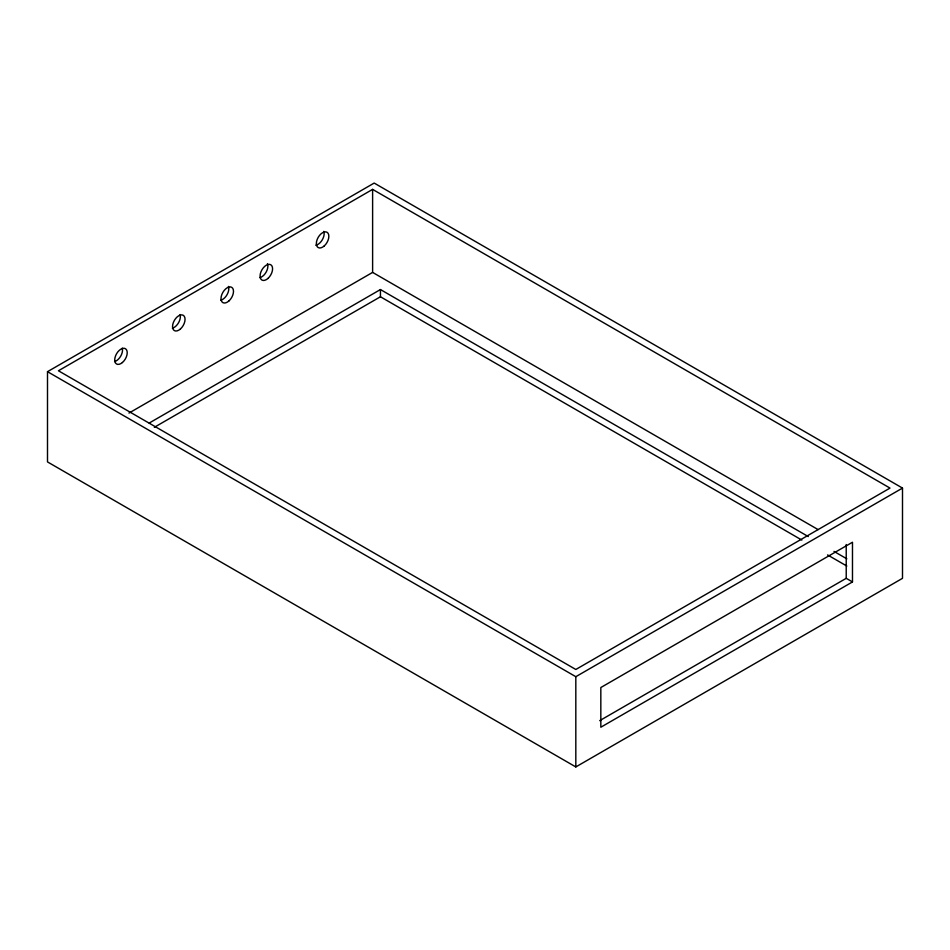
<?xml version="1.0" encoding="UTF-8"?>
<svg xmlns="http://www.w3.org/2000/svg" width="950" height="950" viewBox="0 0 950 950"><rect width="100%" height="100%" fill="white"/><g stroke="black" fill="none" stroke-linecap="round" stroke-linejoin="round"><path stroke-width="1.43" d="M47.5 371.676L374.181 183.065L902.5 488.086L902.5 578.324L575.819 766.935L47.5 461.914L47.5 371.676L575.819 676.697L902.5 488.086M372.614 189.382L58.437 370.773L575.819 669.477L889.996 488.086L372.614 189.382L372.614 272.401L818.104 529.601M128.974 413.072L372.614 272.401M149.186 423.059L380.439 289.548L808.284 536.572M154.328 427.31L380.439 296.768L801.859 540.075M599.711 720.658L846.224 578.324L852.482 581.934L852.482 542.236L600.827 687.527L600.827 727.225L852.482 581.934M833.981 551.404L846.83 558.826M827.557 554.919L846.83 566.046M846.224 544.504L846.224 578.324M575.819 676.697L575.819 766.935M380.439 289.548L380.439 296.768M323.796 231.373A8.847 5.106 -60 0 1 322.335 239.756A8.847 5.106 -60 0 1 315.792 245.219M267.449 263.684A8.847 5.106 -60 0 1 266.261 271.89A8.847 5.106 -60 0 1 259.896 277.637M228.451 286.413A8.847 5.106 -60 0 1 227.121 294.571A8.847 5.106 -60 0 1 220.816 300.2M180.061 314.569A8.847 5.106 -60 0 1 178.6 322.668A8.847 5.106 -60 0 1 172.366 328.178M122.277 348.116A8.847 5.106 -60 0 1 120.709 356.143A8.847 5.106 -60 0 1 114.558 361.558M324.223 245.955A8.847 5.106 -60 0 0 327.026 232.263A8.847 5.106 -60 0 0 316.564 241.537A8.847 5.106 -60 0 0 324.223 245.955M267.947 278.445A8.847 5.106 -60 0 0 270.75 264.741A8.847 5.106 -60 0 0 260.288 274.027A8.847 5.106 -60 0 0 267.947 278.445M228.867 301.007A8.847 5.106 -60 0 0 231.669 287.304A8.847 5.106 -60 0 0 221.219 296.578A8.847 5.106 -60 0 0 228.867 301.007M180.417 328.985A8.847 5.106 -60 0 0 183.219 315.281A8.847 5.106 -60 0 0 172.757 324.556A8.847 5.106 -60 0 0 180.417 328.985M122.419 362.52A8.847 5.106 -60 0 0 125.507 348.745A8.847 5.106 -60 0 0 114.974 357.723A8.847 5.106 -60 0 0 122.419 362.52"/></g></svg>
